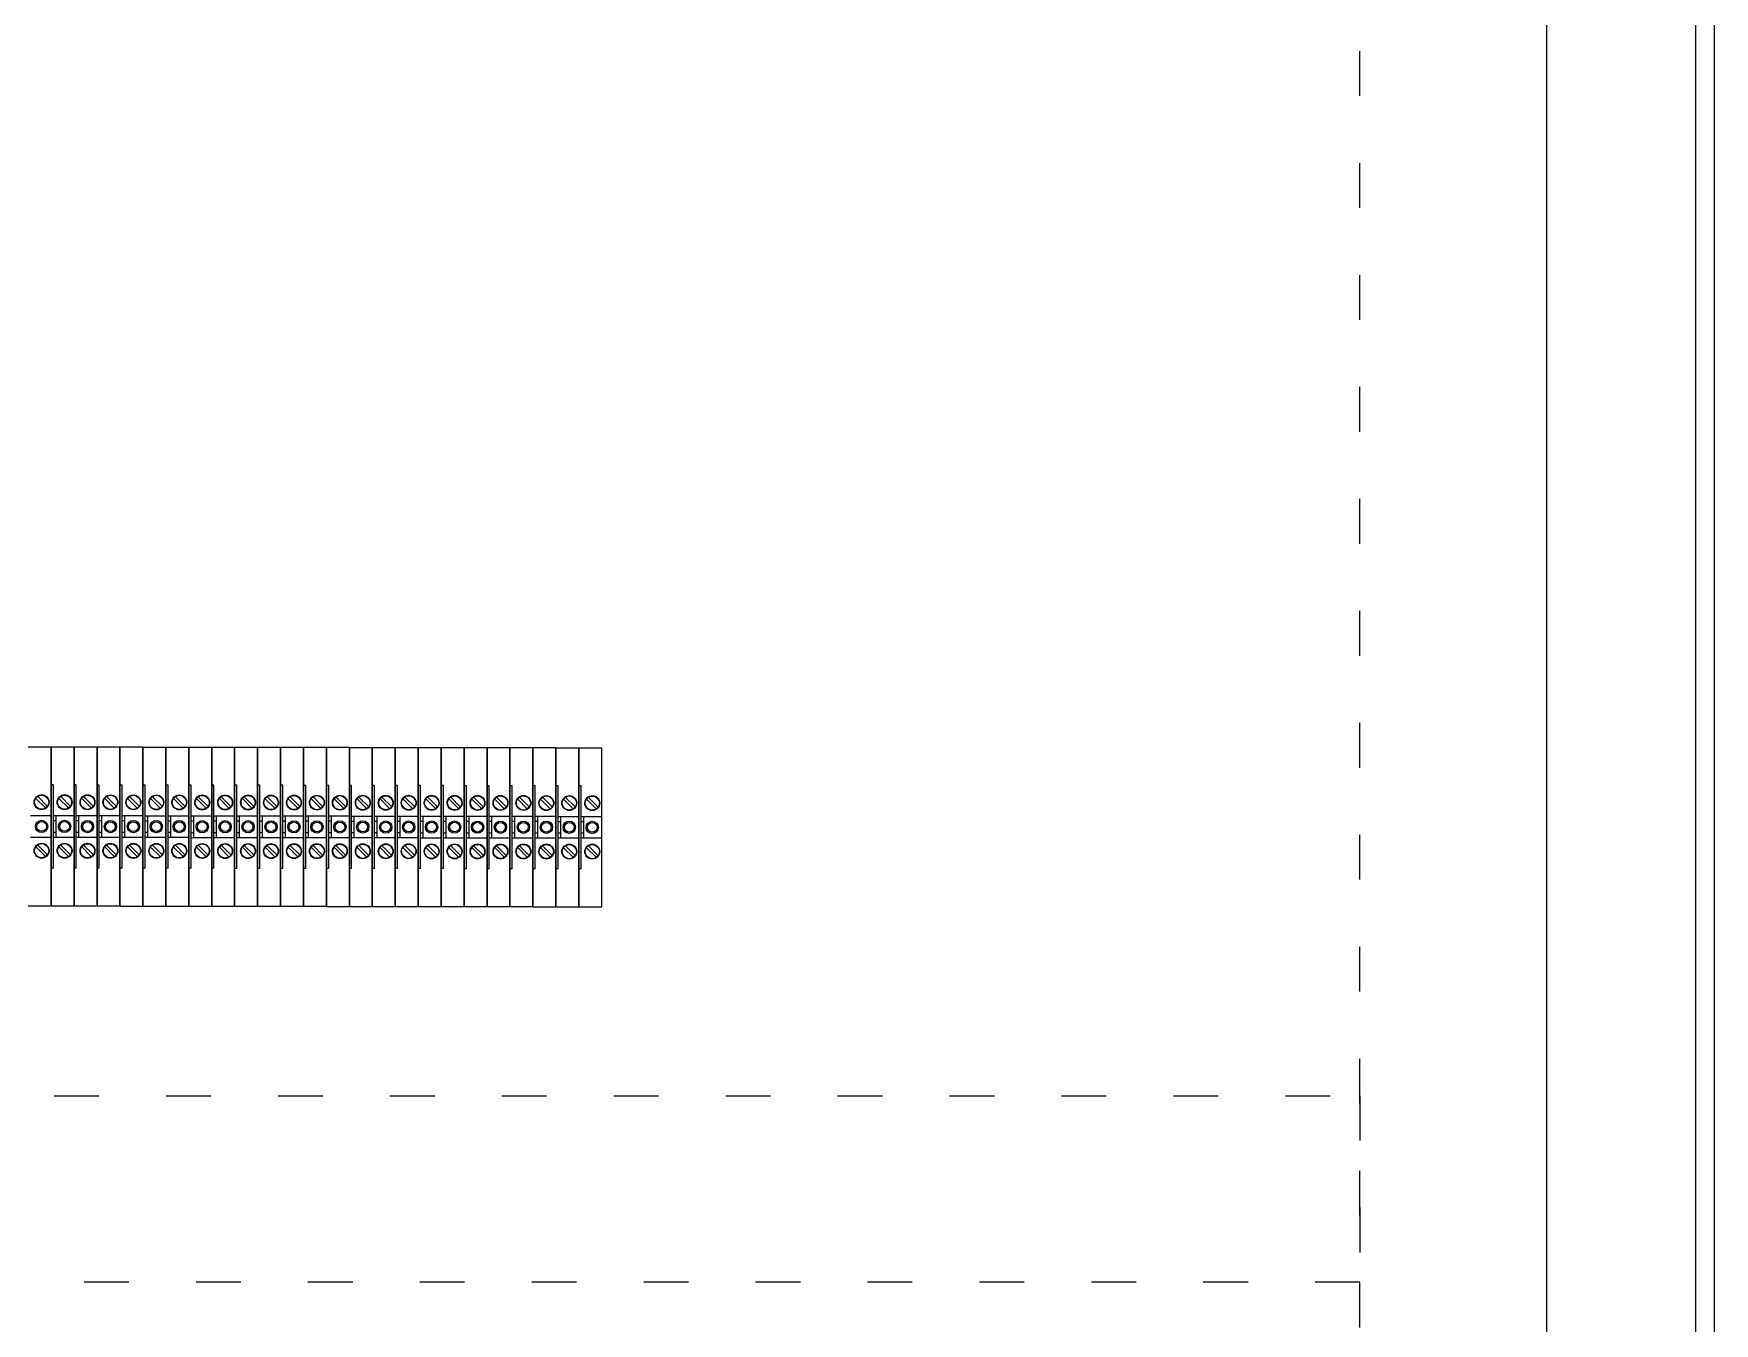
# Model space of a CAD drawing. Header units: millimetres. Extents: x 14879 to 38758, y -20740 to 1136.
# Drawn here: x 35366.6 to 35817.1, y -1366.2 to -1020.7 of the extents above; entities that cross this region are included whole.
import ezdxf

# ---------------------------------------------------------------- set-up
doc = ezdxf.new("R2010")
doc.units = ezdxf.units.MM
doc.linetypes.add('ACAD_ISO03W100', pattern=[30, 12, -18])
doc.linetypes.add('DOT', pattern=[0.559539, 0, -0.27977, 0, -0.27977])
doc.layers.add('1', color=7, linetype='Continuous')

msp = doc.modelspace()

# ---------------------------------------------------------------- linework, layer by layer
for p, q in [((35817.11, -1711.79), (35817.11, 288.21)), ((35812.11, -1706.79), (35812.11, 283.21)), ((35772.11, 243.21), (35772.11, -1666.79))]:
    msp.add_line(p, q)
at = {"color": 1, "linetype": 'ACAD_ISO03W100'}
for points in [[(35722.12, -361.79), (35772.11, -361.79), (35772.11, -1487.35), (35722.12, -1487.35)], [(35012.11, -1355.22), (35012.11, -1305.23), (35722.12, -1305.23), (35722.12, -1355.22)]]:
    msp.add_lwpolyline(points, close=True, dxfattribs=at)
at = {"layer": '1', "color": 7}
for p, q in [((35371.28, -1211.85), (35365.13, -1211.85)), ((35371.28, -1254.38), (35371.28, -1211.85)), ((35371.28, -1211.85), (35371.28, -1221.98)), ((35377.43, -1211.85), (35371.28, -1211.85)), ((35377.43, -1254.38), (35377.43, -1211.85)), ((35377.43, -1211.87), (35377.43, -1221.99)), ((35383.58, -1211.87), (35377.43, -1211.87)), ((35383.58, -1254.39), (35383.58, -1211.87)), ((35383.58, -1211.88), (35383.58, -1222)), ((35389.73, -1211.88), (35383.58, -1211.88)), ((35389.73, -1254.4), (35389.73, -1211.88)), ((35389.73, -1211.89), (35389.73, -1222.02)), ((35395.88, -1211.89), (35389.73, -1211.89)), ((35395.88, -1254.42), (35395.88, -1211.89)), ((35395.88, -1211.9), (35395.88, -1222.03)), ((35402.03, -1211.9), (35395.88, -1211.9)), ((35402.03, -1254.43), (35402.03, -1211.9)), ((35402.03, -1211.9), (35402.03, -1222.03)), ((35408.18, -1211.9), (35402.03, -1211.9)), ((35408.18, -1254.43), (35408.18, -1211.9)), ((35408.18, -1211.92), (35408.18, -1222.04)), ((35414.33, -1211.92), (35408.18, -1211.92)), ((35414.33, -1254.44), (35414.33, -1211.92)), ((35414.33, -1211.93), (35414.33, -1222.05)), ((35420.48, -1211.93), (35414.33, -1211.93)), ((35420.48, -1254.45), (35420.48, -1211.93)), ((35420.48, -1211.94), (35420.48, -1222.07)), ((35426.63, -1211.94), (35420.48, -1211.94)), ((35426.63, -1254.47), (35426.63, -1211.94)), ((35426.63, -1211.95), (35426.63, -1222.08)), ((35432.78, -1211.95), (35426.63, -1211.95)), ((35432.78, -1254.48), (35432.78, -1211.95)), ((35432.78, -1211.95), (35432.78, -1222.08)), ((35438.93, -1211.95), (35432.78, -1211.95)), ((35438.93, -1254.48), (35438.93, -1211.95)), ((35438.93, -1211.97), (35438.93, -1222.09)), ((35445.08, -1211.97), (35438.93, -1211.97)), ((35445.08, -1254.49), (35445.08, -1211.97)), ((35445.08, -1211.98), (35445.08, -1222.1)), ((35451.23, -1211.98), (35445.08, -1211.98)), ((35451.23, -1254.5), (35451.23, -1211.98)), ((35451.23, -1211.99), (35451.23, -1222.12)), ((35457.38, -1211.99), (35451.23, -1211.99)), ((35457.38, -1254.52), (35457.38, -1211.99)), ((35457.38, -1212), (35457.38, -1222.13)), ((35463.53, -1212), (35457.38, -1212)), ((35463.53, -1254.53), (35463.53, -1212)), ((35463.53, -1212), (35463.53, -1222.13)), ((35469.68, -1212), (35463.53, -1212)), ((35469.68, -1254.53), (35469.68, -1212)), ((35469.68, -1212.02), (35469.68, -1222.14)), ((35475.83, -1212.02), (35469.68, -1212.02)), ((35475.83, -1254.54), (35475.83, -1212.02)), ((35475.83, -1212.03), (35475.83, -1222.15)), ((35481.98, -1212.03), (35475.83, -1212.03)), ((35481.98, -1254.55), (35481.98, -1212.03)), ((35481.98, -1212.04), (35481.98, -1222.17)), ((35488.13, -1212.04), (35481.98, -1212.04)), ((35488.13, -1254.57), (35488.13, -1212.04)), ((35488.13, -1212.05), (35488.13, -1222.18)), ((35494.28, -1212.05), (35488.13, -1212.05)), ((35494.28, -1254.58), (35494.28, -1212.05)), ((35494.28, -1212.05), (35494.28, -1222.18)), ((35500.43, -1212.05), (35494.28, -1212.05)), ((35500.43, -1254.58), (35500.43, -1212.05)), ((35500.43, -1212.07), (35500.43, -1222.19)), ((35506.58, -1212.07), (35500.43, -1212.07)), ((35506.58, -1254.59), (35506.58, -1212.07)), ((35506.58, -1212.08), (35506.58, -1222.2)), ((35512.73, -1212.08), (35506.58, -1212.08)), ((35512.73, -1254.6), (35512.73, -1212.08)), ((35512.73, -1212.09), (35512.73, -1222.22)), ((35518.88, -1212.09), (35512.73, -1212.09)), ((35518.88, -1254.62), (35518.88, -1212.09)), ((35367.69, -1225.07), (35370.26, -1227.64)), ((35371.88, -1221.98), (35371.28, -1221.98)), ((35371.28, -1221.98), (35371.28, -1244.23)), ((35371.88, -1244.23), (35371.88, -1221.98)), ((35373.84, -1225.07), (35376.41, -1227.64)), ((35378.03, -1221.99), (35377.43, -1221.99)), ((35377.43, -1221.99), (35377.43, -1244.24)), ((35378.03, -1244.24), (35378.03, -1221.99)), ((35379.99, -1225.08), (35382.56, -1227.65)), ((35384.18, -1222), (35383.58, -1222)), ((35383.58, -1222), (35383.58, -1244.25)), ((35384.18, -1244.25), (35384.18, -1222)), ((35386.14, -1225.1), (35388.71, -1227.67)), ((35390.33, -1222.02), (35389.73, -1222.02)), ((35389.73, -1222.02), (35389.73, -1244.27)), ((35390.33, -1244.27), (35390.33, -1222.02)), ((35392.29, -1225.11), (35394.86, -1227.68)), ((35396.48, -1222.03), (35395.88, -1222.03)), ((35395.88, -1222.03), (35395.88, -1244.28)), ((35396.48, -1244.28), (35396.48, -1222.03)), ((35398.44, -1225.12), (35401.01, -1227.69)), ((35402.63, -1222.03), (35402.03, -1222.03)), ((35402.03, -1222.03), (35402.03, -1244.28)), ((35402.63, -1244.28), (35402.63, -1222.03)), ((35404.59, -1225.12), (35407.16, -1227.69)), ((35408.78, -1222.04), (35408.18, -1222.04)), ((35408.18, -1222.04), (35408.18, -1244.29)), ((35408.78, -1244.29), (35408.78, -1222.04)), ((35410.74, -1225.13), (35413.31, -1227.7)), ((35414.93, -1222.05), (35414.33, -1222.05)), ((35414.33, -1222.05), (35414.33, -1244.3)), ((35414.93, -1244.3), (35414.93, -1222.05)), ((35416.89, -1225.15), (35419.46, -1227.72)), ((35421.08, -1222.07), (35420.48, -1222.07)), ((35420.48, -1222.07), (35420.48, -1244.32)), ((35421.08, -1244.32), (35421.08, -1222.07)), ((35423.04, -1225.16), (35425.61, -1227.73)), ((35427.23, -1222.08), (35426.63, -1222.08)), ((35426.63, -1222.08), (35426.63, -1244.33)), ((35427.23, -1244.33), (35427.23, -1222.08)), ((35429.19, -1225.17), (35431.76, -1227.74)), ((35433.38, -1222.08), (35432.78, -1222.08)), ((35432.78, -1222.08), (35432.78, -1244.33)), ((35433.38, -1244.33), (35433.38, -1222.08)), ((35435.34, -1225.17), (35437.91, -1227.74)), ((35439.53, -1222.09), (35438.93, -1222.09)), ((35438.93, -1222.09), (35438.93, -1244.34)), ((35439.53, -1244.34), (35439.53, -1222.09)), ((35441.49, -1225.18), (35444.06, -1227.75)), ((35445.68, -1222.1), (35445.08, -1222.1)), ((35445.08, -1222.1), (35445.08, -1244.35)), ((35445.68, -1244.35), (35445.68, -1222.1)), ((35447.64, -1225.2), (35450.21, -1227.77)), ((35451.83, -1222.12), (35451.23, -1222.12)), ((35451.23, -1222.12), (35451.23, -1244.37)), ((35451.83, -1244.37), (35451.83, -1222.12)), ((35453.79, -1225.21), (35456.36, -1227.78)), ((35457.98, -1222.13), (35457.38, -1222.13)), ((35457.38, -1222.13), (35457.38, -1244.38)), ((35457.98, -1244.38), (35457.98, -1222.13)), ((35459.94, -1225.22), (35462.51, -1227.79)), ((35464.13, -1222.13), (35463.53, -1222.13)), ((35463.53, -1222.13), (35463.53, -1244.38)), ((35464.13, -1244.38), (35464.13, -1222.13)), ((35466.09, -1225.22), (35468.66, -1227.79)), ((35470.28, -1222.14), (35469.68, -1222.14)), ((35469.68, -1222.14), (35469.68, -1244.39)), ((35470.28, -1244.39), (35470.28, -1222.14)), ((35472.24, -1225.23), (35474.81, -1227.8)), ((35476.43, -1222.15), (35475.83, -1222.15)), ((35475.83, -1222.15), (35475.83, -1244.4)), ((35476.43, -1244.4), (35476.43, -1222.15)), ((35478.39, -1225.25), (35480.96, -1227.82)), ((35482.58, -1222.17), (35481.98, -1222.17)), ((35481.98, -1222.17), (35481.98, -1244.42)), ((35482.58, -1244.42), (35482.58, -1222.17)), ((35484.54, -1225.26), (35487.11, -1227.83)), ((35488.73, -1222.18), (35488.13, -1222.18)), ((35488.13, -1222.18), (35488.13, -1244.43)), ((35488.73, -1244.43), (35488.73, -1222.18)), ((35490.69, -1225.27), (35493.26, -1227.84)), ((35494.88, -1222.18), (35494.28, -1222.18)), ((35494.28, -1222.18), (35494.28, -1244.43)), ((35494.88, -1244.43), (35494.88, -1222.18)), ((35496.84, -1225.27), (35499.41, -1227.84)), ((35501.03, -1222.19), (35500.43, -1222.19)), ((35500.43, -1222.19), (35500.43, -1244.44)), ((35501.03, -1244.44), (35501.03, -1222.19)), ((35502.99, -1225.28), (35505.56, -1227.85)), ((35507.18, -1222.2), (35506.58, -1222.2)), ((35506.58, -1222.2), (35506.58, -1244.45)), ((35507.18, -1244.45), (35507.18, -1222.2)), ((35509.14, -1225.3), (35511.71, -1227.87)), ((35513.33, -1222.22), (35512.73, -1222.22)), ((35512.73, -1222.22), (35512.73, -1244.47)), ((35513.33, -1244.47), (35513.33, -1222.22)), ((35515.29, -1225.31), (35517.86, -1227.88)), ((35369.76, -1228.14), (35367.19, -1225.57)), ((35375.91, -1228.14), (35373.34, -1225.57)), ((35382.06, -1228.15), (35379.49, -1225.58)), ((35388.21, -1228.16), (35385.64, -1225.59)), ((35394.36, -1228.17), (35391.79, -1225.6)), ((35400.51, -1228.19), (35397.94, -1225.62)), ((35406.66, -1228.19), (35404.09, -1225.62)), ((35412.81, -1228.2), (35410.24, -1225.63)), ((35418.96, -1228.21), (35416.39, -1225.64)), ((35425.11, -1228.22), (35422.54, -1225.65)), ((35431.26, -1228.24), (35428.69, -1225.67)), ((35437.41, -1228.24), (35434.84, -1225.67)), ((35443.56, -1228.25), (35440.99, -1225.68)), ((35449.71, -1228.26), (35447.14, -1225.69)), ((35455.86, -1228.27), (35453.29, -1225.7)), ((35462.01, -1228.29), (35459.44, -1225.72)), ((35468.16, -1228.29), (35465.59, -1225.72)), ((35474.31, -1228.3), (35471.74, -1225.73)), ((35480.46, -1228.31), (35477.89, -1225.74)), ((35486.61, -1228.32), (35484.04, -1225.75)), ((35492.76, -1228.34), (35490.19, -1225.77)), ((35498.91, -1228.34), (35496.34, -1225.77)), ((35505.06, -1228.35), (35502.49, -1225.78)), ((35511.21, -1228.36), (35508.64, -1225.79)), ((35517.36, -1228.37), (35514.79, -1225.8)), ((35371.28, -1230.25), (35365.73, -1230.25)), ((35377.43, -1230.25), (35371.88, -1230.25)), ((35371.88, -1231.5), (35372.6, -1231.5)), ((35372.6, -1231.5), (35372.6, -1230.25)), ((35372.6, -1234.7), (35372.6, -1231.5)), ((35383.58, -1230.27), (35378.03, -1230.27)), ((35378.03, -1231.52), (35378.75, -1231.52)), ((35378.75, -1231.52), (35378.75, -1230.27)), ((35378.75, -1234.72), (35378.75, -1231.52)), ((35389.73, -1230.28), (35384.18, -1230.28)), ((35384.18, -1231.53), (35384.9, -1231.53)), ((35384.9, -1231.53), (35384.9, -1230.28)), ((35384.9, -1234.73), (35384.9, -1231.53)), ((35395.88, -1230.29), (35390.33, -1230.29)), ((35390.33, -1231.54), (35391.05, -1231.54)), ((35391.05, -1231.54), (35391.05, -1230.29)), ((35391.05, -1234.74), (35391.05, -1231.54)), ((35402.03, -1230.3), (35396.48, -1230.3)), ((35396.48, -1231.55), (35397.2, -1231.55)), ((35397.2, -1231.55), (35397.2, -1230.3)), ((35397.2, -1234.75), (35397.2, -1231.55)), ((35408.18, -1230.3), (35402.63, -1230.3)), ((35402.63, -1231.55), (35403.35, -1231.55)), ((35403.35, -1231.55), (35403.35, -1230.3)), ((35403.35, -1234.75), (35403.35, -1231.55)), ((35414.33, -1230.32), (35408.78, -1230.32)), ((35408.78, -1231.57), (35409.5, -1231.57)), ((35409.5, -1231.57), (35409.5, -1230.32)), ((35409.5, -1234.77), (35409.5, -1231.57)), ((35420.48, -1230.33), (35414.93, -1230.33)), ((35414.93, -1231.58), (35415.65, -1231.58)), ((35415.65, -1231.58), (35415.65, -1230.33)), ((35415.65, -1234.78), (35415.65, -1231.58)), ((35426.63, -1230.34), (35421.08, -1230.34)), ((35421.08, -1231.59), (35421.8, -1231.59)), ((35421.8, -1231.59), (35421.8, -1230.34)), ((35421.8, -1234.79), (35421.8, -1231.59)), ((35432.78, -1230.35), (35427.23, -1230.35)), ((35427.23, -1231.6), (35427.95, -1231.6)), ((35427.95, -1231.6), (35427.95, -1230.35)), ((35427.95, -1234.8), (35427.95, -1231.6)), ((35438.93, -1230.35), (35433.38, -1230.35)), ((35433.38, -1231.6), (35434.1, -1231.6)), ((35434.1, -1231.6), (35434.1, -1230.35)), ((35434.1, -1234.8), (35434.1, -1231.6)), ((35445.08, -1230.37), (35439.53, -1230.37)), ((35439.53, -1231.62), (35440.25, -1231.62)), ((35440.25, -1231.62), (35440.25, -1230.37)), ((35440.25, -1234.82), (35440.25, -1231.62)), ((35451.23, -1230.38), (35445.68, -1230.38)), ((35445.68, -1231.63), (35446.4, -1231.63)), ((35446.4, -1231.63), (35446.4, -1230.38)), ((35446.4, -1234.83), (35446.4, -1231.63)), ((35457.38, -1230.39), (35451.83, -1230.39)), ((35451.83, -1231.64), (35452.55, -1231.64)), ((35452.55, -1231.64), (35452.55, -1230.39)), ((35452.55, -1234.84), (35452.55, -1231.64)), ((35463.53, -1230.4), (35457.98, -1230.4)), ((35457.98, -1231.65), (35458.7, -1231.65)), ((35458.7, -1231.65), (35458.7, -1230.4)), ((35458.7, -1234.85), (35458.7, -1231.65)), ((35469.68, -1230.4), (35464.13, -1230.4)), ((35464.13, -1231.65), (35464.85, -1231.65)), ((35464.85, -1231.65), (35464.85, -1230.4)), ((35464.85, -1234.85), (35464.85, -1231.65)), ((35475.83, -1230.42), (35470.28, -1230.42)), ((35470.28, -1231.67), (35471, -1231.67)), ((35471, -1231.67), (35471, -1230.42)), ((35471, -1234.87), (35471, -1231.67)), ((35481.98, -1230.43), (35476.43, -1230.43)), ((35476.43, -1231.68), (35477.15, -1231.68)), ((35477.15, -1231.68), (35477.15, -1230.43)), ((35477.15, -1234.88), (35477.15, -1231.68)), ((35488.13, -1230.44), (35482.58, -1230.44)), ((35482.58, -1231.69), (35483.3, -1231.69)), ((35483.3, -1231.69), (35483.3, -1230.44)), ((35483.3, -1234.89), (35483.3, -1231.69)), ((35494.28, -1230.45), (35488.73, -1230.45)), ((35488.73, -1231.7), (35489.45, -1231.7)), ((35489.45, -1231.7), (35489.45, -1230.45)), ((35489.45, -1234.9), (35489.45, -1231.7)), ((35500.43, -1230.45), (35494.88, -1230.45)), ((35494.88, -1231.7), (35495.6, -1231.7)), ((35495.6, -1231.7), (35495.6, -1230.45)), ((35495.6, -1234.9), (35495.6, -1231.7)), ((35506.58, -1230.47), (35501.03, -1230.47)), ((35501.03, -1231.72), (35501.75, -1231.72)), ((35501.75, -1231.72), (35501.75, -1230.47)), ((35501.75, -1234.92), (35501.75, -1231.72)), ((35512.73, -1230.48), (35507.18, -1230.48)), ((35507.18, -1231.73), (35507.9, -1231.73)), ((35507.9, -1231.73), (35507.9, -1230.48)), ((35507.9, -1234.93), (35507.9, -1231.73)), ((35518.88, -1230.49), (35513.33, -1230.49)), ((35513.33, -1231.74), (35514.05, -1231.74)), ((35514.05, -1231.74), (35514.05, -1230.49)), ((35514.05, -1234.94), (35514.05, -1231.74)), ((35365.73, -1235.95), (35371.28, -1235.95)), ((35369.76, -1241.14), (35367.19, -1238.57)), ((35367.69, -1238.07), (35370.26, -1240.64)), ((35372.6, -1234.7), (35371.88, -1234.7)), ((35371.88, -1235.95), (35377.43, -1235.95)), ((35372.6, -1235.95), (35372.6, -1234.7)), ((35375.91, -1241.14), (35373.34, -1238.57)), ((35373.84, -1238.07), (35376.41, -1240.64)), ((35378.75, -1234.72), (35378.03, -1234.72)), ((35378.03, -1235.97), (35383.58, -1235.97)), ((35378.75, -1235.97), (35378.75, -1234.72)), ((35382.06, -1241.15), (35379.49, -1238.58)), ((35379.99, -1238.08), (35382.56, -1240.65)), ((35384.9, -1234.73), (35384.18, -1234.73)), ((35384.18, -1235.98), (35389.73, -1235.98)), ((35384.9, -1235.98), (35384.9, -1234.73)), ((35388.21, -1241.16), (35385.64, -1238.59)), ((35386.14, -1238.1), (35388.71, -1240.67)), ((35391.05, -1234.74), (35390.33, -1234.74)), ((35390.33, -1235.99), (35395.88, -1235.99)), ((35391.05, -1235.99), (35391.05, -1234.74)), ((35394.36, -1241.17), (35391.79, -1238.6)), ((35392.29, -1238.11), (35394.86, -1240.68)), ((35397.2, -1234.75), (35396.48, -1234.75)), ((35396.48, -1236), (35402.03, -1236)), ((35397.2, -1236), (35397.2, -1234.75)), ((35400.51, -1241.19), (35397.94, -1238.62)), ((35398.44, -1238.12), (35401.01, -1240.69)), ((35403.35, -1234.75), (35402.63, -1234.75)), ((35402.63, -1236), (35408.18, -1236)), ((35403.35, -1236), (35403.35, -1234.75)), ((35406.66, -1241.19), (35404.09, -1238.62)), ((35404.59, -1238.12), (35407.16, -1240.69)), ((35409.5, -1234.77), (35408.78, -1234.77)), ((35408.78, -1236.02), (35414.33, -1236.02)), ((35409.5, -1236.02), (35409.5, -1234.77)), ((35412.81, -1241.2), (35410.24, -1238.63)), ((35410.74, -1238.13), (35413.31, -1240.7)), ((35415.65, -1234.78), (35414.93, -1234.78)), ((35414.93, -1236.03), (35420.48, -1236.03)), ((35415.65, -1236.03), (35415.65, -1234.78)), ((35418.96, -1241.21), (35416.39, -1238.64)), ((35416.89, -1238.15), (35419.46, -1240.72)), ((35421.8, -1234.79), (35421.08, -1234.79)), ((35421.08, -1236.04), (35426.63, -1236.04)), ((35421.8, -1236.04), (35421.8, -1234.79)), ((35425.11, -1241.22), (35422.54, -1238.65)), ((35423.04, -1238.16), (35425.61, -1240.73)), ((35427.95, -1234.8), (35427.23, -1234.8)), ((35427.23, -1236.05), (35432.78, -1236.05)), ((35427.95, -1236.05), (35427.95, -1234.8)), ((35431.26, -1241.24), (35428.69, -1238.67)), ((35429.19, -1238.17), (35431.76, -1240.74)), ((35434.1, -1234.8), (35433.38, -1234.8)), ((35433.38, -1236.05), (35438.93, -1236.05)), ((35434.1, -1236.05), (35434.1, -1234.8)), ((35437.41, -1241.24), (35434.84, -1238.67)), ((35435.34, -1238.17), (35437.91, -1240.74)), ((35440.25, -1234.82), (35439.53, -1234.82)), ((35439.53, -1236.07), (35445.08, -1236.07)), ((35440.25, -1236.07), (35440.25, -1234.82)), ((35443.56, -1241.25), (35440.99, -1238.68)), ((35441.49, -1238.18), (35444.06, -1240.75)), ((35446.4, -1234.83), (35445.68, -1234.83)), ((35445.68, -1236.08), (35451.23, -1236.08)), ((35446.4, -1236.08), (35446.4, -1234.83)), ((35449.71, -1241.26), (35447.14, -1238.69)), ((35447.64, -1238.2), (35450.21, -1240.77)), ((35452.55, -1234.84), (35451.83, -1234.84)), ((35451.83, -1236.09), (35457.38, -1236.09)), ((35452.55, -1236.09), (35452.55, -1234.84)), ((35455.86, -1241.27), (35453.29, -1238.7)), ((35453.79, -1238.21), (35456.36, -1240.78)), ((35458.7, -1234.85), (35457.98, -1234.85)), ((35457.98, -1236.1), (35463.53, -1236.1)), ((35458.7, -1236.1), (35458.7, -1234.85)), ((35462.01, -1241.29), (35459.44, -1238.72)), ((35459.94, -1238.22), (35462.51, -1240.79)), ((35464.85, -1234.85), (35464.13, -1234.85)), ((35464.13, -1236.1), (35469.68, -1236.1)), ((35464.85, -1236.1), (35464.85, -1234.85)), ((35468.16, -1241.29), (35465.59, -1238.72)), ((35466.09, -1238.22), (35468.66, -1240.79)), ((35471, -1234.87), (35470.28, -1234.87)), ((35470.28, -1236.12), (35475.83, -1236.12)), ((35471, -1236.12), (35471, -1234.87)), ((35474.31, -1241.3), (35471.74, -1238.73)), ((35472.24, -1238.23), (35474.81, -1240.8)), ((35477.15, -1234.88), (35476.43, -1234.88)), ((35476.43, -1236.13), (35481.98, -1236.13)), ((35477.15, -1236.13), (35477.15, -1234.88)), ((35480.46, -1241.31), (35477.89, -1238.74)), ((35478.39, -1238.25), (35480.96, -1240.82)), ((35483.3, -1234.89), (35482.58, -1234.89)), ((35482.58, -1236.14), (35488.13, -1236.14)), ((35483.3, -1236.14), (35483.3, -1234.89)), ((35486.61, -1241.32), (35484.04, -1238.75)), ((35484.54, -1238.26), (35487.11, -1240.83)), ((35489.45, -1234.9), (35488.73, -1234.9)), ((35488.73, -1236.15), (35494.28, -1236.15)), ((35489.45, -1236.15), (35489.45, -1234.9)), ((35492.76, -1241.34), (35490.19, -1238.77)), ((35490.69, -1238.27), (35493.26, -1240.84)), ((35495.6, -1234.9), (35494.88, -1234.9)), ((35494.88, -1236.15), (35500.43, -1236.15)), ((35495.6, -1236.15), (35495.6, -1234.9)), ((35498.91, -1241.34), (35496.34, -1238.77)), ((35496.84, -1238.27), (35499.41, -1240.84)), ((35501.75, -1234.92), (35501.03, -1234.92)), ((35501.03, -1236.17), (35506.58, -1236.17)), ((35501.75, -1236.17), (35501.75, -1234.92)), ((35505.06, -1241.35), (35502.49, -1238.78)), ((35502.99, -1238.28), (35505.56, -1240.85)), ((35507.9, -1234.93), (35507.18, -1234.93)), ((35507.18, -1236.18), (35512.73, -1236.18)), ((35507.9, -1236.18), (35507.9, -1234.93)), ((35511.21, -1241.36), (35508.64, -1238.79)), ((35509.14, -1238.3), (35511.71, -1240.87)), ((35514.05, -1234.94), (35513.33, -1234.94)), ((35513.33, -1236.19), (35518.88, -1236.19)), ((35514.05, -1236.19), (35514.05, -1234.94)), ((35517.36, -1241.37), (35514.79, -1238.8)), ((35515.29, -1238.31), (35517.86, -1240.88)), ((35371.88, -1244.23), (35371.28, -1244.23)), ((35371.28, -1244.23), (35371.28, -1254.38)), ((35378.03, -1244.24), (35377.43, -1244.24)), ((35377.43, -1244.24), (35377.43, -1254.39)), ((35384.18, -1244.25), (35383.58, -1244.25)), ((35383.58, -1244.25), (35383.58, -1254.4)), ((35390.33, -1244.27), (35389.73, -1244.27)), ((35389.73, -1244.27), (35389.73, -1254.42)), ((35396.48, -1244.28), (35395.88, -1244.28)), ((35395.88, -1244.28), (35395.88, -1254.43)), ((35402.63, -1244.28), (35402.03, -1244.28)), ((35402.03, -1244.28), (35402.03, -1254.43)), ((35408.78, -1244.29), (35408.18, -1244.29)), ((35408.18, -1244.29), (35408.18, -1254.44)), ((35414.93, -1244.3), (35414.33, -1244.3)), ((35414.33, -1244.3), (35414.33, -1254.45)), ((35421.08, -1244.32), (35420.48, -1244.32)), ((35420.48, -1244.32), (35420.48, -1254.47)), ((35427.23, -1244.33), (35426.63, -1244.33)), ((35426.63, -1244.33), (35426.63, -1254.48)), ((35433.38, -1244.33), (35432.78, -1244.33)), ((35432.78, -1244.33), (35432.78, -1254.48)), ((35439.53, -1244.34), (35438.93, -1244.34)), ((35438.93, -1244.34), (35438.93, -1254.49)), ((35445.68, -1244.35), (35445.08, -1244.35)), ((35445.08, -1244.35), (35445.08, -1254.5)), ((35451.83, -1244.37), (35451.23, -1244.37)), ((35451.23, -1244.37), (35451.23, -1254.52)), ((35457.98, -1244.38), (35457.38, -1244.38)), ((35457.38, -1244.38), (35457.38, -1254.53)), ((35464.13, -1244.38), (35463.53, -1244.38)), ((35463.53, -1244.38), (35463.53, -1254.53)), ((35470.28, -1244.39), (35469.68, -1244.39)), ((35469.68, -1244.39), (35469.68, -1254.54)), ((35476.43, -1244.4), (35475.83, -1244.4)), ((35475.83, -1244.4), (35475.83, -1254.55)), ((35482.58, -1244.42), (35481.98, -1244.42)), ((35481.98, -1244.42), (35481.98, -1254.57)), ((35488.73, -1244.43), (35488.13, -1244.43)), ((35488.13, -1244.43), (35488.13, -1254.58)), ((35494.88, -1244.43), (35494.28, -1244.43)), ((35494.28, -1244.43), (35494.28, -1254.58)), ((35501.03, -1244.44), (35500.43, -1244.44)), ((35500.43, -1244.44), (35500.43, -1254.59)), ((35507.18, -1244.45), (35506.58, -1244.45)), ((35506.58, -1244.45), (35506.58, -1254.6)), ((35513.33, -1244.47), (35512.73, -1244.47)), ((35512.73, -1244.47), (35512.73, -1254.62)), ((35365.13, -1254.38), (35371.28, -1254.38)), ((35371.28, -1254.38), (35377.43, -1254.38)), ((35377.43, -1254.39), (35383.58, -1254.39)), ((35383.58, -1254.4), (35389.73, -1254.4)), ((35389.73, -1254.42), (35395.88, -1254.42)), ((35395.88, -1254.43), (35402.03, -1254.43)), ((35402.03, -1254.43), (35408.18, -1254.43)), ((35408.18, -1254.44), (35414.33, -1254.44)), ((35414.33, -1254.45), (35420.48, -1254.45)), ((35420.48, -1254.47), (35426.63, -1254.47)), ((35426.63, -1254.48), (35432.78, -1254.48)), ((35432.78, -1254.48), (35438.93, -1254.48)), ((35438.93, -1254.49), (35445.08, -1254.49)), ((35445.08, -1254.5), (35451.23, -1254.5)), ((35451.23, -1254.52), (35457.38, -1254.52)), ((35457.38, -1254.53), (35463.53, -1254.53)), ((35463.53, -1254.53), (35469.68, -1254.53)), ((35469.68, -1254.54), (35475.83, -1254.54)), ((35475.83, -1254.55), (35481.98, -1254.55)), ((35481.98, -1254.57), (35488.13, -1254.57)), ((35488.13, -1254.58), (35494.28, -1254.58)), ((35494.28, -1254.58), (35500.43, -1254.58)), ((35500.43, -1254.59), (35506.58, -1254.59)), ((35506.58, -1254.6), (35512.73, -1254.6)), ((35512.73, -1254.62), (35518.88, -1254.62))]:
    msp.add_line(p, q, dxfattribs=at)
for centre, radius in [((35368.73, -1226.6), 2), ((35368.73, -1226.6), 1.9), ((35374.88, -1226.6), 2), ((35374.88, -1226.6), 1.9), ((35381.03, -1226.62), 2), ((35381.03, -1226.62), 1.9), ((35387.18, -1226.63), 2), ((35387.18, -1226.63), 1.9), ((35393.33, -1226.64), 2), ((35393.33, -1226.64), 1.9), ((35399.48, -1226.65), 2), ((35399.48, -1226.65), 1.9), ((35405.63, -1226.65), 2), ((35405.63, -1226.65), 1.9), ((35411.78, -1226.67), 2), ((35411.78, -1226.67), 1.9), ((35417.93, -1226.68), 2), ((35417.93, -1226.68), 1.9), ((35424.08, -1226.69), 2), ((35424.08, -1226.69), 1.9), ((35430.23, -1226.7), 2), ((35430.23, -1226.7), 1.9), ((35436.38, -1226.7), 2), ((35436.38, -1226.7), 1.9), ((35442.53, -1226.72), 2), ((35442.53, -1226.72), 1.9), ((35448.68, -1226.73), 2), ((35448.68, -1226.73), 1.9), ((35454.83, -1226.74), 2), ((35454.83, -1226.74), 1.9), ((35460.98, -1226.75), 2), ((35460.98, -1226.75), 1.9), ((35467.13, -1226.75), 2), ((35467.13, -1226.75), 1.9), ((35473.28, -1226.77), 2), ((35473.28, -1226.77), 1.9), ((35479.43, -1226.78), 2), ((35479.43, -1226.78), 1.9), ((35485.58, -1226.79), 2), ((35485.58, -1226.79), 1.9), ((35491.73, -1226.8), 2), ((35491.73, -1226.8), 1.9), ((35497.88, -1226.8), 2), ((35497.88, -1226.8), 1.9), ((35504.03, -1226.82), 2), ((35504.03, -1226.82), 1.9), ((35510.18, -1226.83), 2), ((35510.18, -1226.83), 1.9), ((35516.33, -1226.84), 2), ((35516.33, -1226.84), 1.9), ((35368.73, -1233.1), 1.65), ((35368.73, -1233.1), 1.3), ((35374.88, -1233.1), 1.65), ((35374.88, -1233.1), 1.3), ((35381.03, -1233.12), 1.65), ((35381.03, -1233.12), 1.3), ((35387.18, -1233.13), 1.65), ((35387.18, -1233.13), 1.3), ((35393.33, -1233.14), 1.65), ((35393.33, -1233.14), 1.3), ((35399.48, -1233.15), 1.65), ((35399.48, -1233.15), 1.3), ((35405.63, -1233.15), 1.65), ((35405.63, -1233.15), 1.3), ((35411.78, -1233.17), 1.65), ((35411.78, -1233.17), 1.3), ((35417.93, -1233.18), 1.65), ((35417.93, -1233.18), 1.3), ((35424.08, -1233.19), 1.65), ((35424.08, -1233.19), 1.3), ((35430.23, -1233.2), 1.65), ((35430.23, -1233.2), 1.3), ((35436.38, -1233.2), 1.65), ((35436.38, -1233.2), 1.3), ((35442.53, -1233.22), 1.65), ((35442.53, -1233.22), 1.3), ((35448.68, -1233.23), 1.65), ((35448.68, -1233.23), 1.3), ((35454.83, -1233.24), 1.65), ((35454.83, -1233.24), 1.3), ((35460.98, -1233.25), 1.65), ((35460.98, -1233.25), 1.3), ((35467.13, -1233.25), 1.65), ((35467.13, -1233.25), 1.3), ((35473.28, -1233.27), 1.65), ((35473.28, -1233.27), 1.3), ((35479.43, -1233.28), 1.65), ((35479.43, -1233.28), 1.3), ((35485.58, -1233.29), 1.65), ((35485.58, -1233.29), 1.3), ((35491.73, -1233.3), 1.65), ((35491.73, -1233.3), 1.3), ((35497.88, -1233.3), 1.65), ((35497.88, -1233.3), 1.3), ((35504.03, -1233.32), 1.65), ((35504.03, -1233.32), 1.3), ((35510.18, -1233.33), 1.65), ((35510.18, -1233.33), 1.3), ((35516.33, -1233.34), 1.65), ((35516.33, -1233.34), 1.3), ((35368.73, -1239.6), 2), ((35368.73, -1239.6), 1.9), ((35374.88, -1239.6), 2), ((35374.88, -1239.6), 1.9), ((35381.03, -1239.62), 2), ((35381.03, -1239.62), 1.9), ((35387.18, -1239.63), 2), ((35387.18, -1239.63), 1.9), ((35393.33, -1239.64), 2), ((35393.33, -1239.64), 1.9), ((35399.48, -1239.65), 2), ((35399.48, -1239.65), 1.9), ((35405.63, -1239.65), 2), ((35405.63, -1239.65), 1.9), ((35411.78, -1239.67), 2), ((35411.78, -1239.67), 1.9), ((35417.93, -1239.68), 2), ((35417.93, -1239.68), 1.9), ((35424.08, -1239.69), 2), ((35424.08, -1239.69), 1.9), ((35430.23, -1239.7), 2), ((35430.23, -1239.7), 1.9), ((35436.38, -1239.7), 2), ((35436.38, -1239.7), 1.9), ((35442.53, -1239.72), 2), ((35442.53, -1239.72), 1.9), ((35448.68, -1239.73), 2), ((35448.68, -1239.73), 1.9), ((35454.83, -1239.74), 2), ((35454.83, -1239.74), 1.9), ((35460.98, -1239.75), 2), ((35460.98, -1239.75), 1.9), ((35467.13, -1239.75), 2), ((35467.13, -1239.75), 1.9), ((35473.28, -1239.77), 2), ((35473.28, -1239.77), 1.9), ((35479.43, -1239.78), 2), ((35479.43, -1239.78), 1.9), ((35485.58, -1239.79), 2), ((35485.58, -1239.79), 1.9), ((35491.73, -1239.8), 2), ((35491.73, -1239.8), 1.9), ((35497.88, -1239.8), 2), ((35497.88, -1239.8), 1.9), ((35504.03, -1239.82), 2), ((35504.03, -1239.82), 1.9), ((35510.18, -1239.83), 2), ((35510.18, -1239.83), 1.9), ((35516.33, -1239.84), 2), ((35516.33, -1239.84), 1.9)]:
    msp.add_circle(centre, radius, dxfattribs=at)
at = {"layer": '1', "color": 7, "linetype": 'DOT'}
for p in [(35371.28, -1215.6), (35377.43, -1215.62), (35383.58, -1215.63), (35389.73, -1215.64), (35395.88, -1215.65), (35402.03, -1215.65), (35408.18, -1215.67), (35414.33, -1215.68), (35420.48, -1215.69), (35426.63, -1215.7), (35432.78, -1215.7), (35438.93, -1215.72), (35445.08, -1215.73), (35451.23, -1215.74), (35457.38, -1215.75), (35463.53, -1215.75), (35469.68, -1215.77), (35475.83, -1215.78), (35481.98, -1215.79), (35488.13, -1215.8), (35494.28, -1215.8), (35500.43, -1215.82), (35506.58, -1215.83), (35512.73, -1215.84)]:
    msp.add_point(p, dxfattribs=at)

doc.saveas('drawing.dxf')
